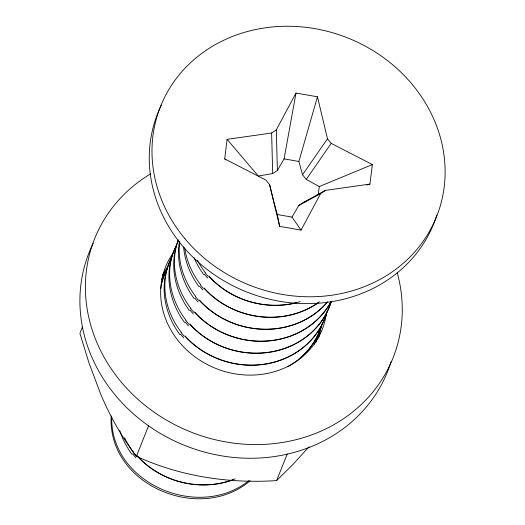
<?xml version="1.0" encoding="UTF-8"?>
<svg xmlns="http://www.w3.org/2000/svg" width="525" height="525" viewBox="0 0 525 525"><rect width="100%" height="100%" fill="white"/><g stroke="black" fill="none" stroke-linecap="round" stroke-linejoin="round"><path stroke-width="0.79" d="M111.694 417.447C110.611 483.728 198.916 520.82 248.87 480.664M111.221 415.925C107.008 484.66 199.861 523.97 250.182 480.677M225.914 160.007L224.733 158.878L227.082 139.335L271.615 133.015L276.294 129.878L296.002 93.056L317.461 96.784L327.482 138.771L331.216 143.364L372.369 164.574L369.922 184.098L366.798 185.043M318.294 194.453L319.266 186.559L372.369 164.574M227.082 139.335L258.313 176.032L272.711 173.565L277.39 170.428L284.077 158.891L296.002 93.056M319.266 186.559L306.252 179.393L302.525 174.792L298.889 161.464L317.461 96.784M82.582 326.603L79.898 333.322L89.001 362.978L100.715 394.163A116.498 35.648 71.7 0 0 110.007 414.186C117.528 428.958 126.341 443.074 136.395 456.258C180.055 476.444 228.788 483.669 276.59 480.611L292.635 464.75L309.074 446.749M136.395 456.258L148.562 425.834M276.59 480.611L287.234 453.994M224.733 158.878L265.873 180.055L269.607 184.649L279.648 226.367L301.055 230.088L320.716 193.522L325.402 190.398L369.922 184.098M301.055 230.088L291.998 217.088L298.725 205.537L303.411 202.414L325.402 190.398M302.525 174.792L327.482 138.771M306.252 179.393L331.216 143.364M298.725 205.537L320.716 193.522M303.411 202.414L304.986 202.138M284.077 158.891L298.889 161.464M273.853 201.968L277.305 214.535L291.998 217.088M204.986 272.731L208.228 276.511M204.376 274.247L207.618 278.027M200.196 284.701L203.438 288.488M199.592 286.217L202.827 290.003M195.405 296.671L198.647 300.457M194.801 298.187L198.043 301.973M190.621 308.647L193.856 312.428M190.011 310.163L193.252 313.943M185.83 320.618L189.072 324.404M185.227 322.133L188.462 325.92M181.04 332.588L184.282 336.374M180.436 334.11L183.678 337.89M133.153 452.314L136.395 456.1M132.549 453.83L135.791 457.616M269.607 184.649L273.637 201.18M277.305 214.535L279.648 226.367M276.294 129.878L277.39 170.428M271.615 133.015L272.711 173.565M233.015 479.843A82.825 75.482 16.4 0 1 137.097 455.575M235.115 478.872A82.825 74.603 14.8 0 1 137.419 456.383M131.887 454.223A82.825 73.408 28.4 0 1 119.779 430.585M133.462 452.13A82.825 72.293 25.4 0 1 124.523 437.725M317.592 335.153A82.825 75.482 16.4 0 1 314.455 344.17M322.383 323.183A82.825 75.482 16.4 0 1 291.336 364.599M290.745 364.973A82.825 75.482 16.4 0 1 287.713 366.765M321.877 324.726A82.825 74.603 14.8 0 1 300.497 357.696M161.451 283.612A82.825 73.408 28.4 0 1 167.167 268.918M160.722 288.73A82.825 72.293 25.4 0 1 167.035 268.728M327.173 311.207A82.825 75.482 16.4 0 1 266.372 363.989A82.825 75.482 16.4 0 1 184.984 335.849M326.668 312.756A82.825 74.603 14.8 0 1 266.037 363.864A82.825 74.603 14.8 0 1 185.305 336.656M179.773 334.497A82.825 73.408 28.4 0 1 171.603 257.618M181.348 332.41A82.825 72.293 25.4 0 1 171.826 256.751M331.295 301.534A82.825 75.482 16.4 0 1 269.896 352.229A82.825 75.482 16.4 0 1 189.768 323.879M331.229 301.547A82.825 74.603 14.8 0 1 270.401 351.96A82.825 74.603 14.8 0 1 190.089 324.686M184.557 322.527A82.825 73.408 28.4 0 1 176.046 246.317M186.139 320.434A82.825 72.293 25.4 0 1 176.617 244.781M331.209 301.304A82.825 75.482 16.4 0 1 194.558 311.902M330.803 302.033A82.825 74.603 14.8 0 1 194.88 312.716M189.348 310.551A82.825 73.408 28.4 0 1 178.362 239.833M190.929 308.464A82.825 72.293 25.4 0 1 178.132 240.411M199.349 299.933A82.825 75.482 16.4 0 0 327.534 301.888A82.825 74.603 14.8 0 1 199.671 300.74M194.138 298.581A82.825 73.408 28.4 0 1 179.379 241.612M195.713 296.487A82.825 72.293 25.4 0 1 179.773 241.585M318.675 302.459A82.825 75.482 16.4 0 1 204.14 287.963M319.403 301.822A82.825 74.603 14.8 0 1 204.455 288.77M198.923 286.611A82.825 73.408 28.4 0 1 183.579 247.039M200.504 284.517A82.825 72.293 25.4 0 1 184.682 247.8M296.612 302.794A82.825 75.482 16.4 0 1 208.924 275.986M300.307 301.593A82.825 74.603 14.8 0 1 209.245 276.8M203.713 274.634A82.825 73.408 28.4 0 1 194.079 257.69M205.295 272.547A82.825 72.293 25.4 0 1 197.426 260.282M436.78 215.224A148.621 133.009 21.8 0 1 246.527 291.9A148.621 133.009 21.8 0 1 161.313 105.276M161.51 279.753A83.344 74.589 21.8 0 1 166.596 270.073M319.292 330.868A83.344 74.589 21.8 0 1 316.063 342.129M162.593 275.067A84.348 75.488 21.8 0 1 168.899 264.994M320.913 327.18A84.348 75.488 21.8 0 1 318.544 338.008M326.484 312.703A84.348 75.488 21.8 0 1 216.746 368.812A84.348 75.488 21.8 0 1 172.968 253.24M391 361.85A160.663 143.784 21.8 0 1 185.24 445.646A160.663 143.784 21.8 0 1 93.194 243.331M397.241 272.757A160.663 143.784 21.8 0 1 302.315 437.975A160.663 143.784 21.8 0 1 105.066 358.936A160.663 143.784 21.8 0 1 150.544 173.906M184.977 238.757A148.621 133.009 21.8 0 0 435.573 219.069A148.621 133.009 21.8 0 0 275.1 26.729A148.621 133.009 21.8 0 0 184.977 238.757"/></g></svg>
